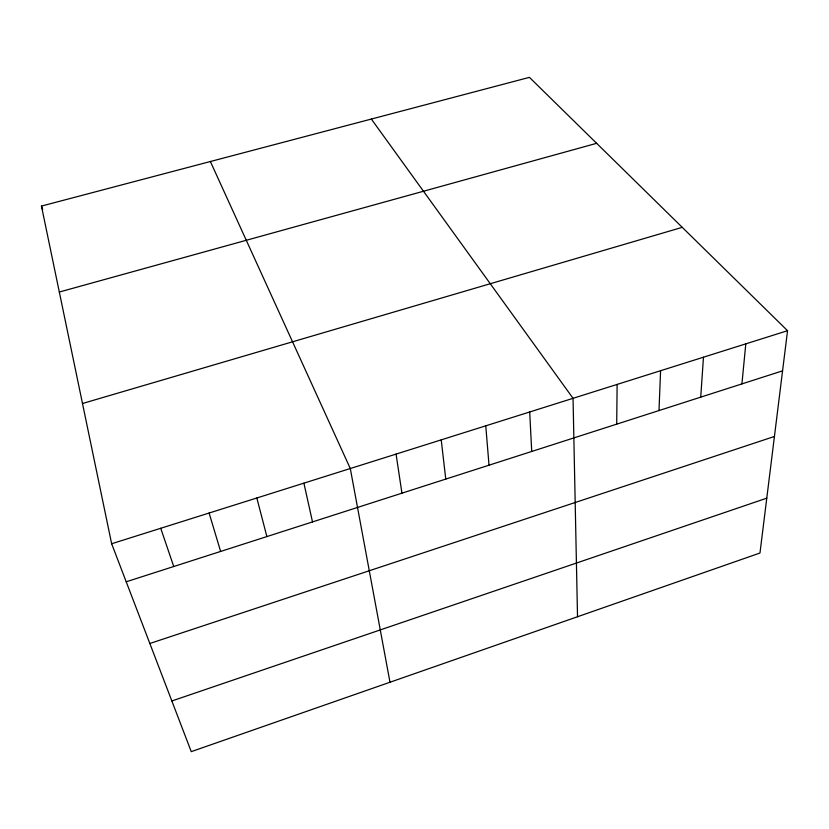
<?xml version="1.0" encoding="UTF-8"?>
<svg xmlns="http://www.w3.org/2000/svg" width="829" height="829" viewBox="0 0 829 829"><rect width="100%" height="100%" fill="white"/><g stroke="black" fill="none" stroke-linecap="round" stroke-linejoin="round"><path stroke-width="1.24" d="M616.714 424.147L617.118 384.418M658.993 410.562L660.589 370.718M700.723 397.153L703.479 357.195M741.914 383.91L745.799 343.859M787.55 330.698L759.975 553.016L191.261 751.644L111.646 543.751L41.45 206.079L529.43 77.356L787.55 330.698L111.646 543.751M171.852 700.971L766.784 498.167M149.842 643.491L774.431 436.468M126.205 581.792L782.566 370.843M82.485 403.505L682.246 227.343M59.315 292.036L596.642 143.313M371.34 119.055L573.046 398.314L577.523 616.745M210.379 161.52L350.294 468.53L389.993 682.236M41.45 206.079L42.694 209.685M160.722 528.28L173.748 566.518M209.115 513.027L220.628 551.44M256.835 497.991L266.886 536.581M303.891 483.152L312.512 521.918M396.065 454.095L401.941 493.172M441.215 439.867L445.774 479.089M485.753 425.826L489.027 465.183M529.7 411.972L531.721 451.463"/></g></svg>
